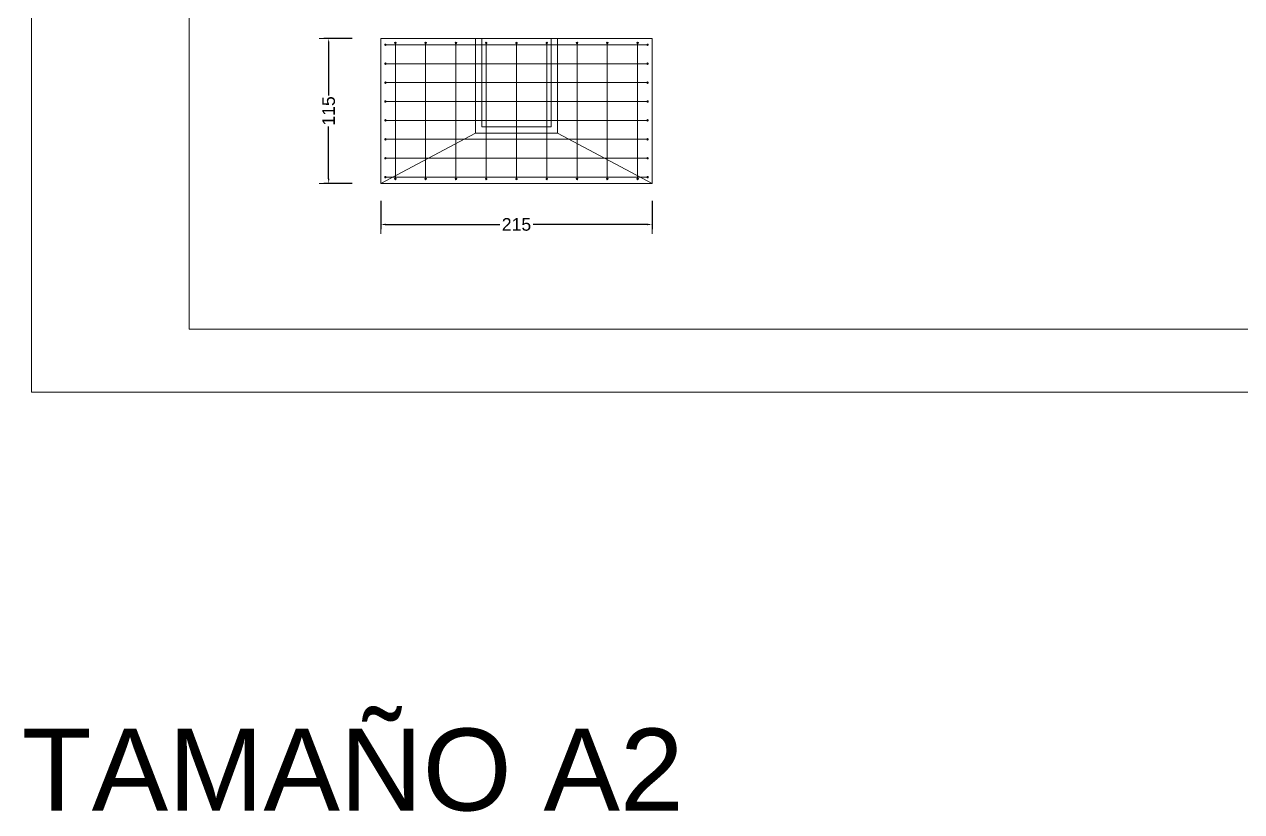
# Model space of a CAD drawing. Header units: millimetres. Extents: x 0 to 147, y 0 to 144.
# Drawn here: x 87.98 to 107.28, y 92.52 to 105.01 of the extents above; entities that cross this region are included whole.
import ezdxf

# ---------------------------------------------------------------- set-up
doc = ezdxf.new("R2010")
doc.units = ezdxf.units.MM
for name, color, linetype, lineweight in [('CIM_COTAS', 2, 'Continuous', 0), ('CIM_DIB_ARMADOS', 4, 'Continuous', 0), ('CIM_GEOMETRIA', 2, 'Continuous', 0), ('CIM_REFEREN', 2, 'Continuous', 0), ('RECUAD_LIMITES', 2, 'Continuous', 0), ('RECUAD_MARCO', 1, 'Continuous', 20)]:
    doc.layers.add(name, color=color, linetype=linetype, lineweight=lineweight)
doc.styles.add('CYPETXT_0.3_romans', font='arial.ttf', dxfattribs={"height": 0.2})
doc.styles.add('CYPETXT_romans', font='arial.ttf', dxfattribs={"height": 0.2})
doc.dimstyles.new('cype_arrow', dxfattribs={"dimtxt": 0.18, "dimasz": 0.075, "dimexe": 0.075, "dimexo": 0.075, "dimgap": 0, "dimtad": 0, "dimdec": 4, "dimzin": 0, "dimdsep": 46, "dimtxsty": 'CYPETXT_0.3_romans', "dimcen": 0.09, "dimadec": 0, "dimazin": 0, "dimtfac": 1, "dimtdec": 4, "dimtofl": 0, "dimtmove": 2, "dimatfit": 3, "dimfxl": 1, "dimtolj": 1, "dimtzin": 0, "dimarcsym": 0})

# ---------------------------------------------------------------- blocks, each defined once
blk = doc.blocks.new('*D38')
at = {"layer": 'CIM_COTAS', "color": 0, "lineweight": -2, "transparency": 16777216}
for p, q in [((93.632, 102.207), (93.632, 101.757)), ((97.932, 102.207), (97.932, 101.757)), ((93.707, 101.832), (95.52, 101.832)), ((97.857, 101.832), (96.044, 101.832))]:
    blk.add_line(p, q, dxfattribs=at)
at = {"layer": 'CIM_COTAS', "color": 0, "transparency": 16777216}
for points in [[(93.707, 101.845), (93.707, 101.82), (93.632, 101.832)], [(97.857, 101.845), (97.857, 101.82), (97.932, 101.832)]]:
    blk.add_solid(points, dxfattribs=at)
at = {"layer": 'Defpoints', "color": 0, "transparency": 16777216}
for p in [(93.632, 102.282), (97.932, 102.282), (97.932, 101.832)]:
    blk.add_point(p, dxfattribs=at)
at = {"layer": 'CIM_COTAS', "color": 0, "transparency": 16777216, "insert": (95.782, 101.832), "char_height": 0.2, "attachment_point": 5, "style": 'CYPETXT_0.3_romans'}
blk.add_mtext('\\A1;215', dxfattribs=at)
blk = doc.blocks.new('*D39')
at = {"layer": 'CIM_COTAS', "color": 0, "lineweight": -2, "transparency": 16777216}
for p, q in [((93.179, 104.783), (92.729, 104.783)), ((92.804, 104.708), (92.804, 103.879)), ((92.804, 102.558), (92.804, 103.387)), ((93.179, 102.483), (92.729, 102.483))]:
    blk.add_line(p, q, dxfattribs=at)
at = {"layer": 'CIM_COTAS', "color": 0, "transparency": 16777216}
for points in [[(92.792, 104.708), (92.817, 104.708), (92.804, 104.783)], [(92.792, 102.558), (92.817, 102.558), (92.804, 102.483)]]:
    blk.add_solid(points, dxfattribs=at)
at = {"layer": 'Defpoints', "color": 0, "transparency": 16777216}
for p in [(92.804, 104.783), (93.254, 104.783), (93.254, 102.483)]:
    blk.add_point(p, dxfattribs=at)
at = {"layer": 'CIM_COTAS', "color": 0, "transparency": 16777216, "insert": (92.804, 103.633), "char_height": 0.2, "attachment_point": 5, "rotation": 90, "style": 'CYPETXT_0.3_romans'}
blk.add_mtext('\\A1;115', dxfattribs=at)

msp = doc.modelspace()

# ---------------------------------------------------------------- hatches: boundary and pattern name
at = {"layer": 'CIM_DIB_ARMADOS'}
h = msp.add_hatch(color=256, dxfattribs=at)
edge = h.paths.add_edge_path(flags=0)
edge.add_arc((93.7042, 104.6831), 0.0016, 0, 360)
h = msp.add_hatch(color=256, dxfattribs=at)
edge = h.paths.add_edge_path(flags=0)
edge.add_arc((93.8622, 104.7111), 0.0016, 0, 360)
h = msp.add_hatch(color=256, dxfattribs=at)
edge = h.paths.add_edge_path(flags=0)
edge.add_arc((94.3422, 104.7111), 0.0016, 0, 360)
h = msp.add_hatch(color=256, dxfattribs=at)
edge = h.paths.add_edge_path(flags=0)
edge.add_arc((94.8222, 104.7111), 0.0016, 0, 360)
h = msp.add_hatch(color=256, dxfattribs=at)
edge = h.paths.add_edge_path(flags=0)
edge.add_arc((95.3022, 104.7111), 0.0016, 0, 360)
h = msp.add_hatch(color=256, dxfattribs=at)
edge = h.paths.add_edge_path(flags=0)
edge.add_arc((95.7822, 104.7111), 0.0016, 0, 360)
h = msp.add_hatch(color=256, dxfattribs=at)
edge = h.paths.add_edge_path(flags=0)
edge.add_arc((96.2622, 104.7111), 0.0016, 0, 360)
h = msp.add_hatch(color=256, dxfattribs=at)
edge = h.paths.add_edge_path(flags=0)
edge.add_arc((96.7422, 104.7111), 0.0016, 0, 360)
h = msp.add_hatch(color=256, dxfattribs=at)
edge = h.paths.add_edge_path(flags=0)
edge.add_arc((97.2222, 104.7111), 0.0016, 0, 360)
h = msp.add_hatch(color=256, dxfattribs=at)
edge = h.paths.add_edge_path(flags=0)
edge.add_arc((97.7022, 104.7111), 0.0016, 0, 360)
h = msp.add_hatch(color=256, dxfattribs=at)
edge = h.paths.add_edge_path(flags=0)
edge.add_arc((97.8602, 104.6831), 0.0016, 0, 360)
h = msp.add_hatch(color=256, dxfattribs=at)
edge = h.paths.add_edge_path(flags=0)
edge.add_arc((93.7042, 104.3831), 0.0016, 0, 360)
h = msp.add_hatch(color=256, dxfattribs=at)
edge = h.paths.add_edge_path(flags=0)
edge.add_arc((97.8602, 104.3831), 0.0016, 0, 360)
h = msp.add_hatch(color=256, dxfattribs=at)
edge = h.paths.add_edge_path(flags=0)
edge.add_arc((93.7042, 104.0831), 0.0016, 0, 360)
h = msp.add_hatch(color=256, dxfattribs=at)
edge = h.paths.add_edge_path(flags=0)
edge.add_arc((97.8602, 104.0831), 0.0016, 0, 360)
h = msp.add_hatch(color=256, dxfattribs=at)
edge = h.paths.add_edge_path(flags=0)
edge.add_arc((93.7042, 103.7831), 0.0016, 0, 360)
h = msp.add_hatch(color=256, dxfattribs=at)
edge = h.paths.add_edge_path(flags=0)
edge.add_arc((97.8602, 103.7831), 0.0016, 0, 360)
h = msp.add_hatch(color=256, dxfattribs=at)
edge = h.paths.add_edge_path(flags=0)
edge.add_arc((93.7042, 103.4831), 0.0016, 0, 360)
h = msp.add_hatch(color=256, dxfattribs=at)
edge = h.paths.add_edge_path(flags=0)
edge.add_arc((97.8602, 103.4831), 0.0016, 0, 360)
h = msp.add_hatch(color=256, dxfattribs=at)
edge = h.paths.add_edge_path(flags=0)
edge.add_arc((93.7042, 103.1831), 0.0016, 0, 360)
h = msp.add_hatch(color=256, dxfattribs=at)
edge = h.paths.add_edge_path(flags=0)
edge.add_arc((97.8602, 103.1831), 0.0016, 0, 360)
h = msp.add_hatch(color=256, dxfattribs=at)
edge = h.paths.add_edge_path(flags=0)
edge.add_arc((93.7042, 102.8831), 0.0016, 0, 360)
h = msp.add_hatch(color=256, dxfattribs=at)
edge = h.paths.add_edge_path(flags=0)
edge.add_arc((97.8602, 102.8831), 0.0016, 0, 360)
h = msp.add_hatch(color=256, dxfattribs=at)
edge = h.paths.add_edge_path(flags=0)
edge.add_arc((93.7042, 102.5831), 0.0016, 0, 360)
h = msp.add_hatch(color=256, dxfattribs=at)
edge = h.paths.add_edge_path(flags=0)
edge.add_arc((93.8622, 102.5551), 0.0016, 0, 360)
h = msp.add_hatch(color=256, dxfattribs=at)
edge = h.paths.add_edge_path(flags=0)
edge.add_arc((94.3422, 102.5551), 0.0016, 0, 360)
h = msp.add_hatch(color=256, dxfattribs=at)
edge = h.paths.add_edge_path(flags=0)
edge.add_arc((94.8222, 102.5551), 0.0016, 0, 360)
h = msp.add_hatch(color=256, dxfattribs=at)
edge = h.paths.add_edge_path(flags=0)
edge.add_arc((95.3022, 102.5551), 0.0016, 0, 360)
h = msp.add_hatch(color=256, dxfattribs=at)
edge = h.paths.add_edge_path(flags=0)
edge.add_arc((95.7822, 102.5551), 0.0016, 0, 360)
h = msp.add_hatch(color=256, dxfattribs=at)
edge = h.paths.add_edge_path(flags=0)
edge.add_arc((96.2622, 102.5551), 0.0016, 0, 360)
h = msp.add_hatch(color=256, dxfattribs=at)
edge = h.paths.add_edge_path(flags=0)
edge.add_arc((96.7422, 102.5551), 0.0016, 0, 360)
h = msp.add_hatch(color=256, dxfattribs=at)
edge = h.paths.add_edge_path(flags=0)
edge.add_arc((97.2222, 102.5551), 0.0016, 0, 360)
h = msp.add_hatch(color=256, dxfattribs=at)
edge = h.paths.add_edge_path(flags=0)
edge.add_arc((97.7022, 102.5551), 0.0016, 0, 360)
h = msp.add_hatch(color=256, dxfattribs=at)
edge = h.paths.add_edge_path(flags=0)
edge.add_arc((97.8602, 102.5831), 0.0016, 0, 360)

# ---------------------------------------------------------------- linework, layer by layer
at = {"layer": 'CIM_COTAS'}
for p, q in [((92.6542, 104.7831), (92.9542, 104.7831)), ((92.6542, 102.4831), (92.9542, 102.4831)), ((93.6322, 101.6821), (93.6322, 101.9821)), ((97.9322, 101.6821), (97.9322, 101.9821))]:
    msp.add_line(p, q, dxfattribs=at)
at = {"layer": 'CIM_DIB_ARMADOS'}
for points in [[(93.7042, 104.6831), (93.70742, 104.6831), (93.7162, 104.6831), (93.7282, 104.6831), (97.8362, 104.6831), (97.8482, 104.6831), (97.85698, 104.6831), (97.8602, 104.6831)], [(93.8622, 102.5551), (93.8622, 102.55832), (93.8622, 102.5671), (93.8622, 102.5791), (93.8622, 104.6871), (93.8622, 104.6991), (93.8622, 104.70788), (93.8622, 104.7111)], [(94.3422, 102.5551), (94.3422, 102.55832), (94.3422, 102.5671), (94.3422, 102.5791), (94.3422, 104.6871), (94.3422, 104.6991), (94.3422, 104.70788), (94.3422, 104.7111)], [(94.8222, 102.5551), (94.8222, 102.55832), (94.8222, 102.5671), (94.8222, 102.5791), (94.8222, 104.6871), (94.8222, 104.6991), (94.8222, 104.70788), (94.8222, 104.7111)], [(95.3022, 102.5551), (95.3022, 102.55832), (95.3022, 102.5671), (95.3022, 102.5791), (95.3022, 104.6871), (95.3022, 104.6991), (95.3022, 104.70788), (95.3022, 104.7111)], [(95.7822, 102.5551), (95.7822, 102.55832), (95.7822, 102.5671), (95.7822, 102.5791), (95.7822, 104.6871), (95.7822, 104.6991), (95.7822, 104.70788), (95.7822, 104.7111)], [(96.2622, 102.5551), (96.2622, 102.55832), (96.2622, 102.5671), (96.2622, 102.5791), (96.2622, 104.6871), (96.2622, 104.6991), (96.2622, 104.70788), (96.2622, 104.7111)], [(96.7422, 102.5551), (96.7422, 102.55832), (96.7422, 102.5671), (96.7422, 102.5791), (96.7422, 104.6871), (96.7422, 104.6991), (96.7422, 104.70788), (96.7422, 104.7111)], [(97.2222, 102.5551), (97.2222, 102.55832), (97.2222, 102.5671), (97.2222, 102.5791), (97.2222, 104.6871), (97.2222, 104.6991), (97.2222, 104.70788), (97.2222, 104.7111)], [(97.7022, 102.5551), (97.7022, 102.55832), (97.7022, 102.5671), (97.7022, 102.5791), (97.7022, 104.6871), (97.7022, 104.6991), (97.7022, 104.70788), (97.7022, 104.7111)], [(93.7042, 104.3831), (93.70742, 104.3831), (93.7162, 104.3831), (93.7282, 104.3831), (97.8362, 104.3831), (97.8482, 104.3831), (97.85698, 104.3831), (97.8602, 104.3831)], [(93.7042, 104.0831), (93.70742, 104.0831), (93.7162, 104.0831), (93.7282, 104.0831), (97.8362, 104.0831), (97.8482, 104.0831), (97.85698, 104.0831), (97.8602, 104.0831)], [(93.7042, 103.7831), (93.70742, 103.7831), (93.7162, 103.7831), (93.7282, 103.7831), (97.8362, 103.7831), (97.8482, 103.7831), (97.85698, 103.7831), (97.8602, 103.7831)], [(93.7042, 103.4831), (93.70742, 103.4831), (93.7162, 103.4831), (93.7282, 103.4831), (97.8362, 103.4831), (97.8482, 103.4831), (97.85698, 103.4831), (97.8602, 103.4831)], [(93.7042, 103.1831), (93.70742, 103.1831), (93.7162, 103.1831), (93.7282, 103.1831), (97.8362, 103.1831), (97.8482, 103.1831), (97.85698, 103.1831), (97.8602, 103.1831)], [(93.7042, 102.8831), (93.70742, 102.8831), (93.7162, 102.8831), (93.7282, 102.8831), (97.8362, 102.8831), (97.8482, 102.8831), (97.85698, 102.8831), (97.8602, 102.8831)], [(93.7042, 102.5831), (93.70742, 102.5831), (93.7162, 102.5831), (93.7282, 102.5831), (97.8362, 102.5831), (97.8482, 102.5831), (97.85698, 102.5831), (97.8602, 102.5831)]]:
    msp.add_lwpolyline(points, dxfattribs=at)
for centre, radius in [((93.7042, 104.6831), 0.012), ((93.7042, 104.6831), 0.0016), ((93.8622, 104.7111), 0.012), ((93.8622, 104.7111), 0.0016), ((94.3422, 104.7111), 0.012), ((94.3422, 104.7111), 0.0016), ((94.8222, 104.7111), 0.012), ((94.8222, 104.7111), 0.0016), ((95.3022, 104.7111), 0.012), ((95.3022, 104.7111), 0.0016), ((95.7822, 104.7111), 0.012), ((95.7822, 104.7111), 0.0016), ((96.2622, 104.7111), 0.012), ((96.2622, 104.7111), 0.0016), ((96.7422, 104.7111), 0.012), ((96.7422, 104.7111), 0.0016), ((97.2222, 104.7111), 0.012), ((97.2222, 104.7111), 0.0016), ((97.7022, 104.7111), 0.012), ((97.7022, 104.7111), 0.0016), ((97.8602, 104.6831), 0.012), ((97.8602, 104.6831), 0.0016), ((93.7042, 104.3831), 0.012), ((93.7042, 104.3831), 0.0016), ((97.8602, 104.3831), 0.012), ((97.8602, 104.3831), 0.0016), ((93.7042, 104.0831), 0.012), ((93.7042, 104.0831), 0.0016), ((97.8602, 104.0831), 0.012), ((97.8602, 104.0831), 0.0016), ((93.7042, 103.7831), 0.012), ((93.7042, 103.7831), 0.0016), ((97.8602, 103.7831), 0.012), ((97.8602, 103.7831), 0.0016), ((93.7042, 103.4831), 0.012), ((93.7042, 103.4831), 0.0016), ((97.8602, 103.4831), 0.012), ((97.8602, 103.4831), 0.0016), ((93.7042, 103.1831), 0.012), ((93.7042, 103.1831), 0.0016), ((97.8602, 103.1831), 0.012), ((97.8602, 103.1831), 0.0016), ((93.7042, 102.8831), 0.012), ((93.7042, 102.8831), 0.0016), ((97.8602, 102.8831), 0.012), ((97.8602, 102.8831), 0.0016), ((93.7042, 102.5831), 0.012), ((93.7042, 102.5831), 0.0016), ((93.8622, 102.5551), 0.012), ((93.8622, 102.5551), 0.0016), ((94.3422, 102.5551), 0.012), ((94.3422, 102.5551), 0.0016), ((94.8222, 102.5551), 0.012), ((94.8222, 102.5551), 0.0016), ((95.3022, 102.5551), 0.012), ((95.3022, 102.5551), 0.0016), ((95.7822, 102.5551), 0.012), ((95.7822, 102.5551), 0.0016), ((96.2622, 102.5551), 0.012), ((96.2622, 102.5551), 0.0016), ((96.7422, 102.5551), 0.012), ((96.7422, 102.5551), 0.0016), ((97.2222, 102.5551), 0.012), ((97.2222, 102.5551), 0.0016), ((97.7022, 102.5551), 0.012), ((97.7022, 102.5551), 0.0016), ((97.8602, 102.5831), 0.012), ((97.8602, 102.5831), 0.0016)]:
    msp.add_circle(centre, radius, dxfattribs=at)
at = {"layer": 'CIM_GEOMETRIA'}
for p, q in [((95.1322, 104.7831), (93.6322, 104.7831)), ((97.9322, 104.7831), (96.4322, 104.7831)), ((93.6322, 102.4831), (95.1322, 103.2831)), ((97.9322, 102.4831), (96.4322, 103.2831))]:
    msp.add_line(p, q, dxfattribs=at)
for points in [[(93.6322, 104.7831), (93.6322, 102.4831), (97.9322, 102.4831), (97.9322, 104.7831), (93.6322, 104.7831)], [(96.4322, 104.7831), (96.4322, 103.2831), (95.1322, 103.2831), (95.1322, 104.7831), (96.4322, 104.7831)], [(95.2322, 103.3831), (96.3322, 103.3831), (96.3322, 104.7831), (95.2322, 104.7831), (95.2322, 103.3831)]]:
    msp.add_lwpolyline(points, close=True, dxfattribs=at)
at = {"layer": 'RECUAD_LIMITES'}
msp.add_lwpolyline([(88.095, 99.17), (147.495, 99.17), (147.495, 141.17), (88.095, 141.17), (88.095, 99.17)], close=True, dxfattribs=at)
at = {"layer": 'RECUAD_MARCO'}
msp.add_lwpolyline([(90.595, 100.17), (146.495, 100.17), (146.495, 140.17), (90.595, 140.17), (90.595, 100.17)], close=True, dxfattribs=at)

# ---------------------------------------------------------------- texts
at = {"layer": 'CIM_REFEREN', "insert": (87.93873, 93.8366), "char_height": 1.3, "attachment_point": 1, "style": 'CYPETXT_romans'}
msp.add_mtext_dynamic_manual_height_columns('TAMAÑO A2', width=10.890341, gutter_width=12.5, heights=[0], dxfattribs=at)

# ---------------------------------------------------------------- dimensions: what is measured, and where the dimension line sits
at = {"layer": 'CIM_COTAS'}
for p1, p2, distance, text, picture, middle in [((93.2542, 102.4831), (93.2542, 104.7831), 0.45, '115', '*D39', (92.8042, 103.6331)), ((93.6322, 102.2821), (97.9322, 102.2821), -0.45, '215', '*D38', (95.7822, 101.8321))]:
    dim = msp.add_aligned_dim(p1=p1, p2=p2, distance=distance, text=text, dimstyle='cype_arrow', dxfattribs=at)
    dim.commit()
    dim.dimension.update_dxf_attribs({"geometry": picture, "text_midpoint": middle})

doc.saveas('drawing.dxf')
